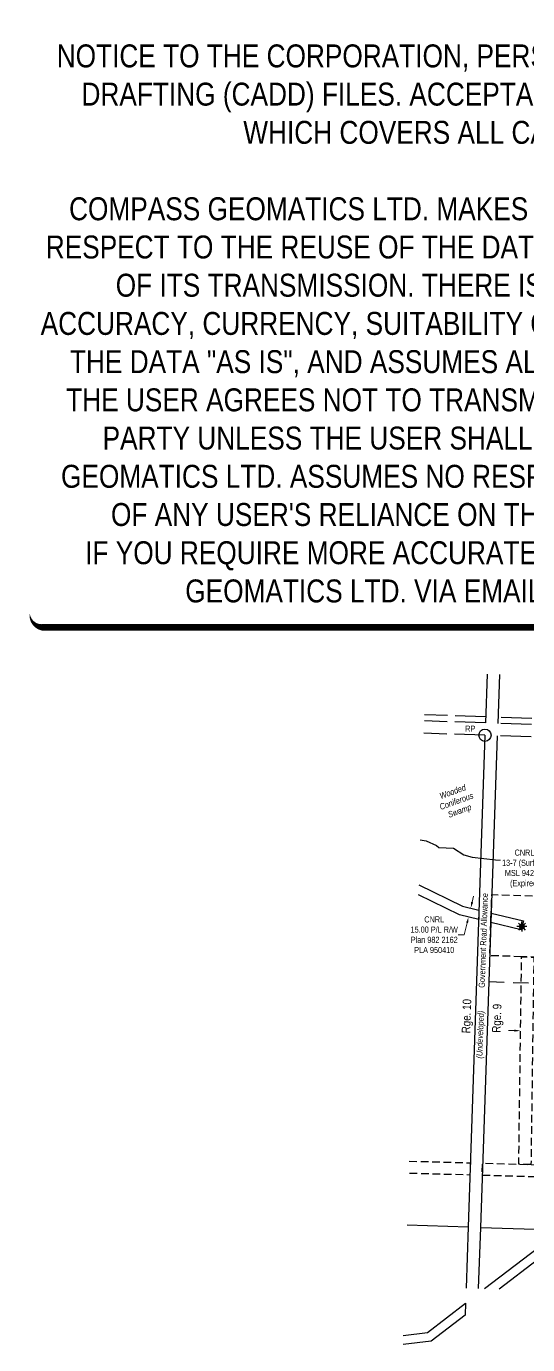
# Model space of a CAD drawing. Extents: x 348161 to 350530, y 6160682 to 6162839.
# Drawn here: x 348161 to 348981, y 6160682 to 6162839 of the extents above; entities that cross this region are included whole.
import ezdxf
from ezdxf.enums import TextEntityAlignment as Align

# ---------------------------------------------------------------- set-up
doc = ezdxf.new("R2010")
doc.units = 0
doc.header["$LTSCALE"] = 5
doc.header["$PDSIZE"] = 0.5
for name, pattern in [('foc-ACCESSROAD', [3.75, 2.5, -1.25]), ('foc-LSD', [8, 5, -3]), ('foc-QUARTERLINE', [33, 25, -3, 2, -3]), ('foc-UNSURVEYED', [12.5, 10, -2.5])]:
    doc.linetypes.add(name, pattern=pattern)
doc.layers.get('Defpoints').update_dxf_attribs({"color": 9})
for name, color, linetype in [('35', 37, 'Continuous'), ('D-TXT', 6, 'Continuous'), ('F-AR', 190, 'foc-ACCESSROAD'), ('F-RW', 190, 'Continuous'), ('F-WS', 190, 'foc-ACCESSROAD'), ('F-WS-S', 190, 'Continuous'), ('L-QSEC', 8, 'foc-QUARTERLINE'), ('L-ROAD-T', 7, 'Continuous'), ('L-SEC', 7, 'Continuous'), ('L-SECTION-LSD', 7, 'foc-LSD'), ('L-USEC', 7, 'foc-UNSURVEYED'), ('WETLAND', 143, 'Continuous'), ('WETLAND-T', 146, 'Continuous')]:
    doc.layers.add(name, color=color, linetype=linetype)
doc.layers.add('DISCLAIMER', color=7, linetype='Continuous', plot=False)
for name, color, linetype, lineweight in [('F-RW-T', 190, 'Continuous', 9), ('F-WS-T', 190, 'Continuous', 9), ('T-TEXT', 48, 'Continuous', 18)]:
    doc.layers.add(name, color=color, linetype=linetype, lineweight=lineweight)
doc.styles.add('80', font='ARIALN.TTF', dxfattribs={"height": 10})
doc.styles.add('80CG', font='ARIALN.TTF', dxfattribs={"height": 10})
doc.styles.add('80L', font='ARIALN.TTF', dxfattribs={"height": 10})
doc.styles.add('80LS', font='ARIALNI.TTF', dxfattribs={"height": 10})
doc.dimstyles.new('Compass 5 000', dxfattribs={"dimscale": 5, "dimtxt": 9, "dimasz": 2, "dimexe": 0.2, "dimexo": 0.0625, "dimgap": 0.5, "dimtad": 0, "dimtih": 1, "dimtoh": 1, "dimzin": 0, "dimdsep": 46, "dimtxsty": '80CG', "dimcen": 0.1, "dimse1": 1, "dimse2": 1, "dimclrd": 256, "dimclrt": 256, "dimaunit": 1, "dimadec": 4, "dimazin": 0, "dimtfac": 0.06, "dimtofl": 0, "dimtmove": 0, "dimatfit": 1, "dimfxl": 0.2, "dimtolj": 1, "dimtzin": 0, "dimlwd": -1, "dimarcsym": 0})

# ---------------------------------------------------------------- blocks, each defined once
blk = doc.blocks.new('*D450')
at = {"layer": 'Defpoints', "color": 0, "transparency": 16777216}
for p in [(348989.8, 6161195.6), (348968.6, 6161108.2), (348988.6, 6161107.9)]:
    blk.add_point(p, dxfattribs=at)
at = {"layer": 'F-RW-T', "transparency": 16777216}
for p, q in [((348959.8, 6161196.1), (348949.8, 6161196.2)), ((348999.8, 6161195.5), (349018.1, 6161195.3))]:
    blk.add_line(p, q, dxfattribs=at)
for points in [[(348959.8, 6161197.7), (348959.8, 6161194.4), (348969.8, 6161195.9)], [(348999.8, 6161197.2), (348999.8, 6161193.8), (348989.8, 6161195.6)]]:
    blk.add_solid(points, dxfattribs=at)
at = {"layer": 'F-RW-T', "transparency": 16777216, "insert": (349052.5, 6161195.3), "char_height": 10, "attachment_point": 5, "style": '80CG'}
blk.add_mtext('\\A1;CNRL\\P20.00 A/R\\PLOC 941935\\P(Expired)', dxfattribs=at)
blk = doc.blocks.new('*D451')
at = {"layer": 'Defpoints', "color": 0, "transparency": 16777216}
for p in [(348888.2, 6161396.5), (348930.3, 6161386.2), (348926.7, 6161371.7)]:
    blk.add_point(p, dxfattribs=at)
at = {"layer": 'F-RW-T', "transparency": 16777216}
for p, q in [((348890.5, 6161406.2), (348892.9, 6161415.9)), ((348882.2, 6161372.2), (348877.5, 6161352.9)), ((348877.5, 6161352.9), (348867.5, 6161352.9))]:
    blk.add_line(p, q, dxfattribs=at)
for points in [[(348888.9, 6161406.6), (348892.2, 6161405.8), (348888.2, 6161396.5)], [(348880.6, 6161372.6), (348883.9, 6161371.8), (348884.6, 6161382)]]:
    blk.add_solid(points, dxfattribs=at)
at = {"layer": 'F-RW-T', "transparency": 16777216, "insert": (348828.4, 6161352.9), "char_height": 10, "attachment_point": 5, "style": '80CG'}
blk.add_mtext('\\A1;CNRL\\P15.00 P/L R/W\\PPlan 982 2162\\PPLA 950410', dxfattribs=at)
blk = doc.blocks.new('GAS')
h = blk.add_hatch(color=255)
h.dxf.hatch_style = 1
edge = h.paths.add_edge_path()
edge.add_arc((0, 0), 0.9, 0, 360)
for p, q in [((-0.81, 0), (-1.62, 0)), ((-0.57, 0.57), (-1.14, 1.14)), ((0, 0.81), (0, 1.62)), ((0.57, 0.57), (1.14, 1.14)), ((1.62, 0), (0.81, 0)), ((-0.57, -0.57), (-1.14, -1.14)), ((0, -0.81), (0, -1.62)), ((1.14, -1.14), (0.57, -0.57))]:
    blk.add_line(p, q)
blk.add_circle((0, 0), 0.8)
blk = doc.blocks.new('RP')
at = {"layer": '35', "color": 3}
blk.add_circle((0, 0), 10, dxfattribs=at)
at = {"layer": '35', "color": 3, "style": '80'}
blk.add_attdef('RP_001', (-32.4, 5.8), '', height=10, dxfattribs=at)
blk = doc.blocks.new('Disclaimer_Legal')
at = {"layer": 'DISCLAIMER', "color": 254, "flags": 128}
blk.add_lwpolyline([(-3612.9, -1104.6, 37.5, 37.5, 0), (4096.1, -1104.6, 37.5, 37.5, 0.414214), (4171.1, -1029.6, 37.5, 37.5, 0), (4171.1, 2078.7, 37.5, 0, 0.414214), (4096.1, 2153.7, 0, 0, 0), (-3612.9, 2153.7, 0, 0, 0.414214), (-3687.9, 2078.7, 0, 0, 0), (-3687.9, -1029.6, 0, 37.5, 0.414214)], format="xyseb", close=True, dxfattribs=at)
at = {"layer": 'DISCLAIMER', "color": 254, "insert": (241.6, 533.9), "char_height": 125, "width": 7717.568, "attachment_point": 5, "style": '80'}
blk.add_mtext('NOTICE TO THE CORPORATION, PERSON &/OR PERSONS REGARDING THIS COMPUTER AIDED DESIGN AND DRAFTING (CADD) FILES. ACCEPTANCE OF THE CADD DATA IS BASED ON THE FOLLOWING DISCLAIMER WHICH COVERS ALL CADD DATA RECIEVED FROM COMPASS GEOMATICS LTD.\\P{\\fArial Narrow|b1|i0|c0|p34;DISCLAIMER}\\PCOMPASS GEOMATICS LTD. MAKES NO REPRESENTATION OR WARRANTIES, EXPRESS OR IMPLIED, WITH RESPECT TO THE REUSE OF THE DATA PROVIDED HEREWITH, REGARDLESS OF ITS FORMAT OR THE MEANS OF ITS TRANSMISSION. THERE IS NO GUARANTEE OR REPRESENTATION TO THE USER AS TO THE ACCURACY, CURRENCY, SUITABILITY OR RELIABILITY OF THIS DATA FOR ANY PURPOSE. THE USER ACCEPTS THE DATA "AS IS", AND ASSUMES ALL RISKS ASSOCIATED WITH ITS USE. BY ACCEPTANCE OF THIS DATA, THE USER AGREES NOT TO TRANSMIT THIS DATA OR PROVIDE ACCESS OR ANY PART OF IT TO ANOTHER PARTY UNLESS THE USER SHALL INCLUDE WITH THE DATA A COPY OF THIS DISCLAIMER. COMPASS GEOMATICS LTD. ASSUMES NO RESPONSIBILITY FOR ACTUAL OR CONSEQUENTIAL DAMAGE AS A RESULT OF ANY USER\'S RELIANCE ON THIS DATA. THIS CADD FILE IS FOR ILLUSTRATION PURPOSES ONLY.\\PIF YOU REQUIRE MORE ACCURATE INFORMATION, PLEASE CONTACT DARCI ANGLEHART AT COMPASS GEOMATICS LTD. VIA EMAIL: darci.anglehart@compassgeomatics.ca OR CELL: 506-961-7292', dxfattribs=at)

msp = doc.modelspace()

# ---------------------------------------------------------------- linework, layer by layer
at = {"layer": 'F-AR', "flags": 128}
for points in [[(348986.796, 6160976.959), (348966.808, 6160977.524), (348971.469, 6161316.975), (348991.456, 6161316.313), (348986.796, 6160976.959)], [(349144.644, 6160952.476), (348906.947, 6160959.206), (348907.632, 6160979.196), (348966.808, 6160977.524), (348986.796, 6160976.959), (349169.958, 6160971.767), (349197.028, 6160980.441), (349515.03, 6161223.227), (349539.934, 6161246.87), (349545.409, 6161239.661), (349550.36, 6161233.143), (349552.103, 6161230.847), (349528.021, 6161207.984), (349191.615, 6160951.146), (349168.468, 6160951.802), (349144.644, 6160952.476)]]:
    msp.add_lwpolyline(points, close=True, dxfattribs=at)
msp.add_lwpolyline([(348787.6, 6160982.594), (348887.528, 6160979.765), (348886.843, 6160959.776), (348786.915, 6160962.605)], dxfattribs=at)
at = {"layer": 'F-RW'}
for points in [[(348803.09, 6161434.262), (348874.627, 6161399.809), (348901.704, 6161393.211), (348901.179, 6161377.901), (348869.541, 6161385.615), (348802.529, 6161417.908)], [(348878.991, 6160730.735), (348823.23, 6160688.153), (348777.306, 6160682.415)], [(348777.826, 6160697.593), (348817.35, 6160702.531), (348879.655, 6160750.114)], [(348879.654, 6160750.109), (348878.99, 6160730.734)]]:
    msp.add_lwpolyline(points, dxfattribs=at)
msp.add_lwpolyline([(348970.856, 6161360.872), (348921.135, 6161373.023), (348921.66, 6161388.332), (348974.417, 6161375.438), (348970.856, 6161360.872)], close=True, dxfattribs=at)
at = {"layer": 'F-WS', "flags": 128}
msp.add_lwpolyline([(348971.469, 6161316.975), (348919.272, 6161318.703), (348921.135, 6161373.023), (348921.66, 6161388.332), (348922.698, 6161418.618), (349042.602, 6161414.648), (349040.891, 6161364.74), (349040.061, 6161340.562), (349039.176, 6161314.732), (348991.456, 6161316.313), (348971.469, 6161316.975)], close=True, dxfattribs=at)
at = {"layer": 'L-QSEC'}
for p, q in [((348784.02, 6160878.2), (348883.933, 6160874.895)), ((348904.034, 6160874.23), (349809.043, 6160844.287))]:
    msp.add_line(p, q, dxfattribs=at)
at = {"layer": 'L-SEC'}
for p, q in [((348914.934, 6161779.07), (348912.197, 6161699.255)), ((348935.035, 6161778.405), (348932.297, 6161698.566)), ((348911.508, 6161679.155), (348883.933, 6160874.895)), ((348931.608, 6161678.466), (348904.033, 6160874.206)), ((348883.933, 6160874.895), (348880.507, 6160774.979)), ((348904.033, 6160874.206), (348900.608, 6160774.314))]:
    msp.add_line(p, q, dxfattribs=at)
at = {"layer": 'L-USEC'}
for p, q in [((348912.197, 6161699.255), (348812.258, 6161702.592)), ((348912.542, 6161709.305), (348812.621, 6161712.642)), ((349737.549, 6161681.986), (348932.606, 6161708.622)), ((348911.508, 6161679.155), (348811.587, 6161682.492)), ((349737.216, 6161671.931), (348932.297, 6161698.566)), ((349736.551, 6161651.83), (348931.608, 6161678.466))]:
    msp.add_line(p, q, dxfattribs=at)
at = {"layer": 'WETLAND', "flags": 128}
msp.add_lwpolyline([(348805.623, 6161508.1), (348815.117, 6161506.432), (348832.299, 6161499.016), (348835.702, 6161495.487), (348859.895, 6161494.658), (348876.998, 6161483.841), (348890.756, 6161479.961), (348928.686, 6161475.254), (348945.954, 6161474.663), (348966.605, 6161470.549), (348980.344, 6161466.673), (349000.832, 6161455.759)], dxfattribs=at)

# ---------------------------------------------------------------- block references
at = {"color": 3, "xscale": 0.3, "yscale": 0.3, "zscale": 0.3}
msp.add_blockref('Disclaimer_Legal', (349272.56, 6162187.015), dxfattribs=at)
at = {"layer": '35', "color": 2, "xscale": 0.99974, "yscale": 0.99974, "zscale": 0.99974}
msp.add_blockref('RP', (348911.508, 6161679.154), dxfattribs=at).add_auto_attribs({'RP_001': 'RP'})
at = {"layer": 'F-WS-S', "color": 0, "xscale": 5.000000000000038, "yscale": 5.000000000000038, "zscale": 5.000000000000038}
msp.add_blockref('GAS', (348972.01, 6161366.242), dxfattribs=at)

# ---------------------------------------------------------------- texts
at = {"layer": 'D-TXT', "color": 3, "style": '80L'}
msp.add_text('Rge. 10', height=13.9966, rotation=88.034797, dxfattribs=at).set_placement((348887.246, 6161191.446))
at = {"layer": 'L-ROAD-T', "style": '80L'}
msp.add_text('Government Road Allowance', height=9.99755, rotation=88.03639, dxfattribs=at).set_placement((348908.756, 6161343.556), align=Align.MIDDLE_CENTER)
at = {"layer": 'WETLAND-T', "insert": (348829.647, 6161581.736), "char_height": 10, "attachment_point": 1, "rotation": 20, "style": '80L'}
msp.add_mtext_dynamic_manual_height_columns('\\pi6.8372;{\\fArial Narrow|b0|i1|c0|p34;Wooded \\P\\pi0.56842;Coniferous \\P\\pi9.1666;Swamp}', width=55.46835, gutter_width=50, heights=[0], dxfattribs=at)

# ---------------------------------------------------------------- dimensions: what is measured, and where the dimension line sits
at = {"layer": 'F-RW-T'}
dim = msp.add_linear_dim(base=(348888.169, 6161396.517), p1=(348926.749, 6161371.651), p2=(348930.309, 6161386.218), angle=76.265819, text='CNRL\\P15.00 P/L R/W\\PPlan 982 2162\\PPLA 950410', dimstyle='Compass 5 000', dxfattribs=at)
dim.commit()
dim.dimension.update_dxf_attribs({"geometry": '*D451', "text_midpoint": (348828.424, 6161352.904), "dimtype": 161})

# ---------------------------------------------------------------- next in the draw order: texts
at = {"layer": 'D-TXT', "color": 3, "insert": (348922.947, 6161192.83), "char_height": 13.9966, "width": 46.65517, "attachment_point": 1, "rotation": 88.034797, "style": '80L', "bg_fill": 3, "box_fill_scale": 1.15, "bg_fill_color": 256, "bg_fill_true_color": 256, "bg_fill_transparency": 0}
msp.add_mtext('Rge. 9', dxfattribs=at)
at = {"layer": 'F-WS-T', "insert": (348938.784, 6161492.247), "char_height": 9.99755, "attachment_point": 1, "style": '80L', "bg_fill": 3, "box_fill_scale": 1.15, "bg_fill_color": 256, "bg_fill_true_color": 256, "bg_fill_transparency": 0}
msp.add_mtext_dynamic_manual_height_columns('\\pi21.217;CNRL\\P\\pi0.67319;13-7 (Surface)\\P\\pi5.3242;MSL 942771\\P\\pi13.777;(Expired)', width=72.62496, gutter_width=50.012, heights=[0], dxfattribs=at)

# ---------------------------------------------------------------- next in the draw order: linework, layer by layer
at = {"layer": 'F-RW'}
msp.add_lwpolyline([(348910.9, 6160773.974), (349036.439, 6160869.839), (349144.644, 6160952.476), (349169.958, 6160971.767), (349536.341, 6161251.602), (349541.137, 6161255.266), (349555.722, 6161327.803), (349570.424, 6161324.847), (349554.724, 6161246.775), (349545.409, 6161239.661), (349168.468, 6160951.802), (349060.12, 6160869.054), (348934.585, 6160773.19)], dxfattribs=at)
at = {"layer": 'L-SECTION-LSD'}
msp.add_line((348917.821, 6161276.336), (349722.837, 6161249.712), dxfattribs=at)

# ---------------------------------------------------------------- next in the draw order: texts
at = {"layer": 'T-TEXT', "style": '80LS'}
msp.add_text('(Undeveloped)', height=9.99755, rotation=88.03639, dxfattribs=at).set_placement((348903.474, 6161189.497), align=Align.MIDDLE_CENTER)

# ---------------------------------------------------------------- next in the draw order: dimensions: what is measured, and where the dimension line sits
at = {"layer": 'F-RW-T'}
dim = msp.add_linear_dim(base=(348989.799, 6161195.641), p1=(348968.602, 6161108.155), p2=(348988.594, 6161107.88), angle=359.213319, text='CNRL\\P20.00 A/R\\PLOC 941935\\P(Expired)', dimstyle='Compass 5 000', dxfattribs=at)
dim.commit()
dim.dimension.update_dxf_attribs({"geometry": '*D450', "text_midpoint": (349052.465, 6161195.252), "dimtype": 161})

doc.saveas('drawing.dxf')
